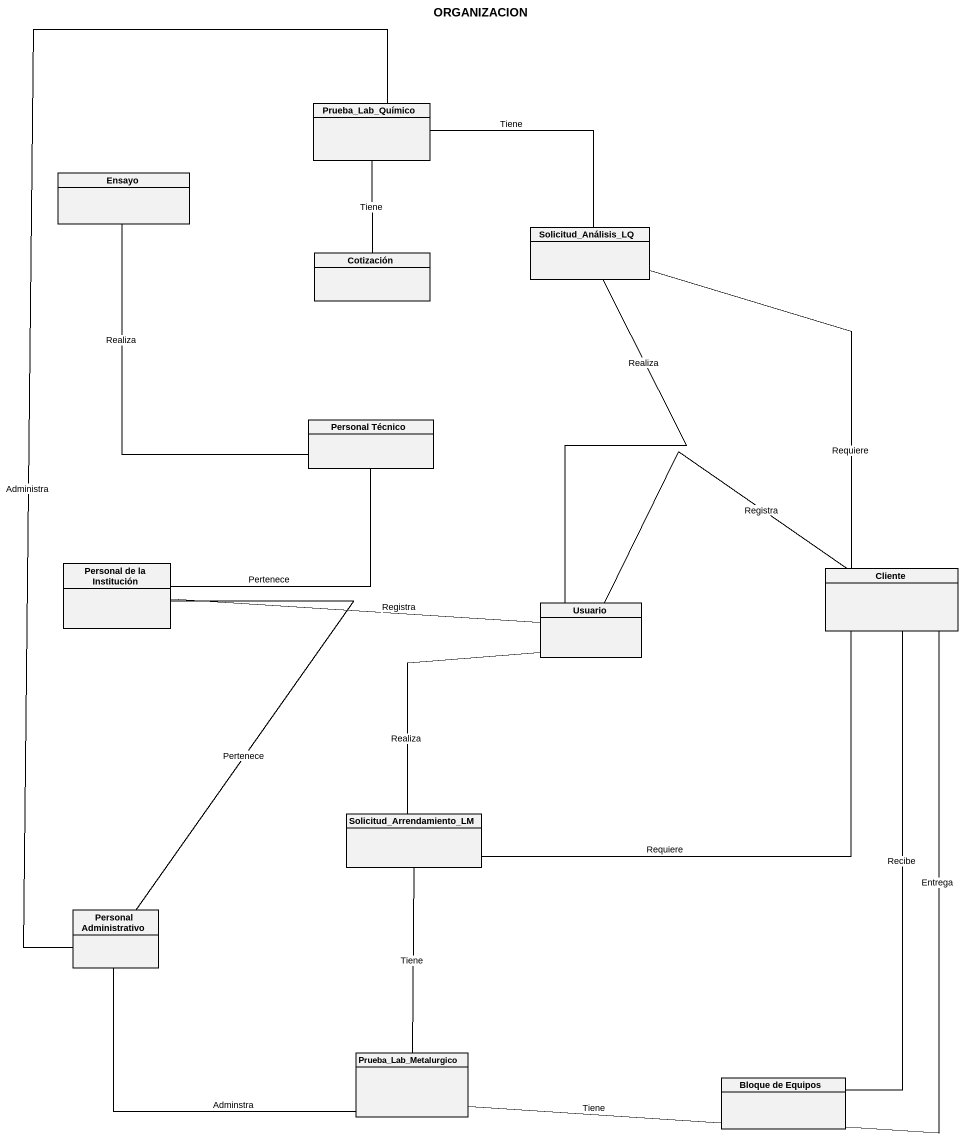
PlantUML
@startuml
title ORGANIZACION
hide circle
hide empty members
class Prueba_Lab_Químico
class Ensayo
class Solicitud_Análisis_LQ
class Cotización
class "Personal Técnico" as Personal_Técnico
class "Personal de la Institución" as Personal_de_la_Institución
class Cliente
class Usuario
class Solicitud_Arrendamiento_LM
class "Personal Administrativo" as Personal_Administrativo
class Prueba_Lab_Metalurgico
class "Bloque de Equipos" as Bloque_de_Equipos
Prueba_Lab_Químico -- Cotización : Tiene
Solicitud_Análisis_LQ -left- Prueba_Lab_Químico : Tiene
Personal_Técnico -up- Ensayo : Realiza
Personal_Técnico -left- Personal_de_la_Institución : Pertenece
Cliente -up- Solicitud_Análisis_LQ : Requiere
Cliente -left- Solicitud_Arrendamiento_LM : Requiere
Cliente -- Bloque_de_Equipos : Recibe
Cliente -- Bloque_de_Equipos : Entrega
Usuario -up- Solicitud_Análisis_LQ : Realiza
Usuario -left- Personal_de_la_Institución : Registra
Usuario -right- Cliente : Registra
Usuario -- Solicitud_Arrendamiento_LM : Realiza
Solicitud_Arrendamiento_LM -- Prueba_Lab_Metalurgico : Tiene
Personal_Administrativo -up- Prueba_Lab_Químico : Administra
Personal_Administrativo -up- Personal_de_la_Institución : Pertenece
Prueba_Lab_Metalurgico -left- Personal_Administrativo : Adminstra
Prueba_Lab_Metalurgico -right- Bloque_de_Equipos : Tiene
@enduml
